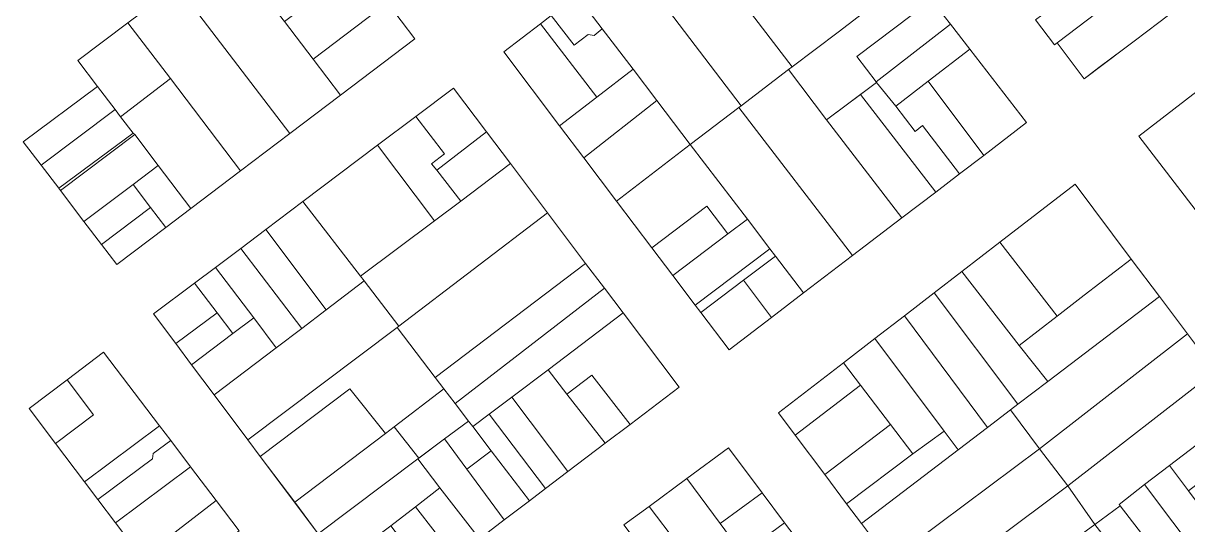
# Model space of a CAD drawing. Header units: metres. Extents: x 3873 to 16340, y -5213 to 3289.
# Drawn here: x 3877.4 to 4250.5, y 668.6 to 829.2 of the extents above; entities that cross this region are included whole.
import ezdxf

# ---------------------------------------------------------------- set-up
doc = ezdxf.new("R2010")
doc.units = ezdxf.units.M
doc.layers.add('CONTEXTO-MANZANAS', color=8, linetype='Continuous', lineweight=0, plot=False)
doc.layers.add('CONTEXTO-PARCELAS', color=9, linetype='Continuous', lineweight=0, plot=False)

msp = doc.modelspace()

# ---------------------------------------------------------------- linework, layer by layer
at = {"layer": 'CONTEXTO-MANZANAS'}
for points in [[(4168.33, 836.75), (4174.47, 828.95), (4180.63, 820.98), (4198.79, 797.45), (4185.13, 786.92), (4177.38, 780.95), (4169.75, 775.13), (4158.88, 766.92), (4143.1, 754.85), (4127.35, 742.82), (4117.13, 735.01), (4103.5, 724.57), (4094.48, 736.53), (4092.7, 738.88), (4085.49, 748.41), (4078.82, 757.26), (4067.47, 772.29), (4056.97, 786.17), (4049.22, 796.42), (4031.35, 820.1), (4043.13, 829.1), (4046.57, 831.76)], [(4241.24, 829.51), (4233.25, 823.5), (4229.85, 820.95), (4221.97, 815.01), (4217.27, 811.47), (4208.63, 822.97), (4207.82, 822.35), (4201.72, 830.38)], [(4278.22, 826.54), (4293.35, 806.6), (4301.32, 796.1), (4308.44, 786.7), (4317.25, 775.1), (4325.5, 764.2), (4334.07, 752.92), (4350.75, 730.92), (4339.66, 722.35), (4307.85, 697.82), (4301.57, 706.04), (4296.25, 712.95), (4290.78, 720.04), (4282.28, 731.17), (4275.82, 739.57), (4271.28, 745.49), (4265.22, 753.39), (4234.82, 793.04), (4260.94, 813.2), (4278.22, 826.54)], [(3971.85, 665.67), (3964.25, 675.82), (3953.29, 690.48), (3949.35, 695.73), (3938.57, 710.14), (3931.35, 719.79), (3926.25, 726.64), (3919.16, 736.1), (3932.25, 745.95), (3938.97, 751.01), (3947.07, 757.1), (3955.16, 763.2), (3967, 772.1), (3990.94, 790.13), (4003.16, 799.32), (4015.29, 808.45)], [(4015.29, 808.45), (4025.85, 794.45), (4033.54, 784.26), (4045.38, 768.51), (4057.57, 752.32), (4063.63, 744.39), (4069.63, 736.42), (4087.5, 712.6), (4071.82, 700.7), (4063.85, 694.67), (4051.91, 685.6), (4044.75, 680.17), (4039.57, 676.23), (4031.5, 670.1), (4023.54, 664.04)], [(4190.22, 759.07), (4214.35, 777.7), (4226.38, 761.7), (4232.38, 753.7), (4241.38, 741.7), (4250.41, 729.73), (4259.41, 717.73)], [(4254.78, 657.32), (4246.85, 651.2), (4238.94, 645.1), (4231.03, 639.01), (4223.13, 632.92), (4215.19, 626.79), (4207.1, 620.57), (4191.41, 608.45), (4178.97, 625.04), (4172.94, 633.04), (4164.01, 645.06), (4154.94, 657.01), (4145.94, 668.98), (4141.19, 675.29), (4134.16, 684.64), (4124.66, 697.29), (4119.32, 704.39), (4140.16, 720.48), (4150.19, 728.23), (4159.72, 735.54), (4169.22, 742.89), (4178.04, 749.7), (4190.22, 759.07)], [(4069.86, 668.49), (4077.91, 674.45), (4089.97, 683.39), (4103.29, 693.23)], [(4103.29, 693.23), (4114.1, 678.82), (4121.32, 669.23), (4126.1, 662.85)]]:
    msp.add_lwpolyline(points, dxfattribs=at)
at = {"layer": 'CONTEXTO-PARCELAS'}
for points in [[(4087.32, 862.88), (4105.76, 838.76), (4123.72, 815.26), (4122.55, 814.37), (4107.35, 802.76), (4071.1, 850.51), (4087.32, 862.88)], [(4087.32, 862.88), (4105.76, 838.76), (4123.72, 815.26), (4122.55, 814.37), (4107.35, 802.76), (4071.1, 850.51), (4087.32, 862.88)], [(4162.29, 844.73), (4138.52, 826.41), (4123.72, 815.26), (4105.76, 838.76), (4120.23, 850.08), (4129.34, 838.26), (4153.22, 856.45), (4162.29, 844.73)], [(4162.29, 844.73), (4138.52, 826.41), (4123.72, 815.26), (4105.76, 838.76), (4120.23, 850.08), (4129.34, 838.26), (4153.22, 856.45), (4162.29, 844.73)], [(4201.72, 830.38), (4203.69, 831.88), (4201.94, 834.23), (4229.32, 855.26), (4237.28, 844.76), (4232.51, 841.13), (4224.55, 835.07), (4208.63, 822.97), (4207.82, 822.35), (4201.72, 830.38)], [(4201.72, 830.38), (4203.69, 831.88), (4201.94, 834.23), (4229.32, 855.26), (4237.28, 844.76), (4232.51, 841.13), (4224.55, 835.07), (4208.63, 822.97), (4207.82, 822.35), (4201.72, 830.38)], [(4201.72, 830.38), (4203.69, 831.88), (4201.94, 834.23), (4229.32, 855.26), (4237.28, 844.76), (4232.51, 841.13), (4224.55, 835.07), (4208.63, 822.97), (4207.82, 822.35), (4201.72, 830.38)], [(3962.82, 793.92), (3926.71, 841.23), (3934.71, 847.24), (3942.97, 853.45), (3951.94, 841.67), (3956.75, 835.38), (3961.07, 829.76), (3970.25, 817.7), (3979.04, 806.2), (3962.82, 793.92)], [(3962.82, 793.92), (3926.71, 841.23), (3934.71, 847.24), (3942.97, 853.45), (3951.94, 841.67), (3956.75, 835.38), (3961.07, 829.76), (3970.25, 817.7), (3979.04, 806.2), (3962.82, 793.92)], [(3984.91, 847.7), (3994.04, 835.73), (3970.25, 817.7), (3961.07, 829.76), (3984.91, 847.7)], [(3984.91, 847.7), (3994.04, 835.73), (3970.25, 817.7), (3961.07, 829.76), (3984.91, 847.7)], [(4107.35, 802.76), (4106.63, 802.26), (4091.1, 790.35), (4080.38, 804.45), (4072.75, 814.48), (4062.88, 827.48), (4054.82, 838.07), (4071.1, 850.51), (4107.35, 802.76)], [(4107.35, 802.76), (4106.63, 802.26), (4091.1, 790.35), (4080.38, 804.45), (4072.75, 814.48), (4062.88, 827.48), (4054.82, 838.07), (4071.1, 850.51), (4107.35, 802.76)], [(4162.29, 844.73), (4168.33, 836.75), (4144.44, 818.6), (4150.6, 810.47), (4150.74, 810.3), (4134.76, 798.25), (4122.55, 814.37), (4123.72, 815.26), (4138.52, 826.41), (4162.29, 844.73)], [(4162.29, 844.73), (4168.33, 836.75), (4144.44, 818.6), (4150.6, 810.47), (4150.74, 810.3), (4134.76, 798.25), (4122.55, 814.37), (4123.72, 815.26), (4138.52, 826.41), (4162.29, 844.73)], [(4208.63, 822.97), (4224.55, 835.07), (4232.51, 841.13), (4237.28, 844.76), (4246.1, 833.17), (4241.24, 829.51), (4233.25, 823.5), (4229.85, 820.95), (4217.27, 811.47), (4208.63, 822.97)], [(4208.63, 822.97), (4224.55, 835.07), (4232.51, 841.13), (4237.28, 844.76), (4246.1, 833.17), (4241.24, 829.51), (4233.25, 823.5), (4229.85, 820.95), (4217.27, 811.47), (4208.63, 822.97)], [(4208.63, 822.97), (4224.55, 835.07), (4232.51, 841.13), (4237.28, 844.76), (4246.1, 833.17), (4241.24, 829.51), (4233.25, 823.5), (4229.85, 820.95), (4217.27, 811.47), (4208.63, 822.97)], [(3926.71, 841.23), (3962.82, 793.92), (3947.04, 781.98), (3924.54, 811.51), (3910.91, 829.35), (3926.71, 841.23)], [(3926.71, 841.23), (3962.82, 793.92), (3947.04, 781.98), (3924.54, 811.51), (3910.91, 829.35), (3926.71, 841.23)], [(3979.04, 806.2), (3970.25, 817.7), (3994.04, 835.73), (4002.82, 824.2), (3979.04, 806.2)], [(3979.04, 806.2), (3970.25, 817.7), (3994.04, 835.73), (4002.82, 824.2), (3979.04, 806.2)], [(4046.57, 831.76), (4054.82, 838.07), (4062.88, 827.48), (4060.35, 825.32), (4058.41, 825.63), (4053.85, 822.17), (4046.57, 831.76)], [(4046.57, 831.76), (4054.82, 838.07), (4062.88, 827.48), (4060.35, 825.32), (4058.41, 825.63), (4053.85, 822.17), (4046.57, 831.76)], [(4168.33, 836.75), (4174.47, 828.95), (4150.6, 810.47), (4144.44, 818.6), (4168.33, 836.75)], [(4168.33, 836.75), (4174.47, 828.95), (4150.6, 810.47), (4144.44, 818.6), (4168.33, 836.75)], [(3894.85, 817.29), (3910.91, 829.35), (3924.54, 811.51), (3908.6, 799.29), (3906.88, 801.57), (3901.19, 809.01), (3894.85, 817.29)], [(3894.85, 817.29), (3910.91, 829.35), (3924.54, 811.51), (3908.6, 799.29), (3906.88, 801.57), (3901.19, 809.01), (3894.85, 817.29)], [(4049.22, 796.42), (4031.35, 820.1), (4043.13, 829.1), (4061.16, 805.6), (4049.22, 796.42)], [(4049.22, 796.42), (4031.35, 820.1), (4043.13, 829.1), (4061.16, 805.6), (4049.22, 796.42)], [(4043.13, 829.1), (4046.57, 831.76), (4053.85, 822.17), (4058.41, 825.63), (4060.35, 825.32), (4062.88, 827.48), (4072.75, 814.48), (4061.16, 805.6), (4043.13, 829.1)], [(4043.13, 829.1), (4046.57, 831.76), (4053.85, 822.17), (4058.41, 825.63), (4060.35, 825.32), (4062.88, 827.48), (4072.75, 814.48), (4061.16, 805.6), (4043.13, 829.1)], [(4180.63, 820.98), (4167.32, 810.7), (4156.94, 802.63), (4150.74, 810.3), (4150.6, 810.47), (4174.47, 828.95), (4180.63, 820.98)], [(4180.63, 820.98), (4167.32, 810.7), (4156.94, 802.63), (4150.74, 810.3), (4150.6, 810.47), (4174.47, 828.95), (4180.63, 820.98)], [(4167.32, 810.7), (4180.63, 820.98), (4198.79, 797.45), (4185.13, 786.92), (4167.32, 810.7)], [(4167.32, 810.7), (4180.63, 820.98), (4198.79, 797.45), (4185.13, 786.92), (4167.32, 810.7)], [(4056.97, 786.17), (4049.22, 796.42), (4061.16, 805.6), (4072.75, 814.48), (4080.38, 804.45), (4056.97, 786.17)], [(4056.97, 786.17), (4049.22, 796.42), (4061.16, 805.6), (4072.75, 814.48), (4080.38, 804.45), (4056.97, 786.17)], [(4143.1, 754.85), (4106.63, 802.26), (4107.35, 802.76), (4122.55, 814.37), (4134.76, 798.25), (4158.88, 766.92), (4143.1, 754.85)], [(4143.1, 754.85), (4106.63, 802.26), (4107.35, 802.76), (4122.55, 814.37), (4134.76, 798.25), (4158.88, 766.92), (4143.1, 754.85)], [(3931.04, 769.89), (3920.63, 783.64), (3913.1, 793.6), (3912.63, 794.01), (3908.6, 799.29), (3924.54, 811.51), (3947.04, 781.98), (3931.04, 769.89)], [(3931.04, 769.89), (3920.63, 783.64), (3913.1, 793.6), (3912.63, 794.01), (3908.6, 799.29), (3924.54, 811.51), (3947.04, 781.98), (3931.04, 769.89)], [(4165.49, 796.44), (4177.38, 780.95), (4169.75, 775.13), (4145.59, 806.42), (4150.74, 810.3), (4156.94, 802.63), (4163.1, 794.61), (4165.49, 796.44)], [(4165.49, 796.44), (4177.38, 780.95), (4169.75, 775.13), (4145.59, 806.42), (4150.74, 810.3), (4156.94, 802.63), (4163.1, 794.61), (4165.49, 796.44)], [(4177.38, 780.95), (4165.49, 796.44), (4163.1, 794.61), (4156.94, 802.63), (4167.32, 810.7), (4185.13, 786.92), (4177.38, 780.95)], [(4177.38, 780.95), (4165.49, 796.44), (4163.1, 794.61), (4156.94, 802.63), (4167.32, 810.7), (4185.13, 786.92), (4177.38, 780.95)], [(4265.22, 753.39), (4234.82, 793.04), (4260.94, 813.2), (4276.19, 793.42), (4284.13, 783.13), (4291.47, 773.6), (4286.63, 769.95), (4282.6, 766.76), (4265.22, 753.39)], [(4265.22, 753.39), (4234.82, 793.04), (4260.94, 813.2), (4276.19, 793.42), (4284.13, 783.13), (4291.47, 773.6), (4286.63, 769.95), (4282.6, 766.76), (4265.22, 753.39)], [(4265.22, 753.39), (4234.82, 793.04), (4260.94, 813.2), (4276.19, 793.42), (4284.13, 783.13), (4291.47, 773.6), (4286.63, 769.95), (4282.6, 766.76), (4265.22, 753.39)], [(3877.41, 791.26), (3901.19, 809.01), (3906.88, 801.57), (3883.1, 783.79), (3877.41, 791.26)], [(3877.41, 791.26), (3901.19, 809.01), (3906.88, 801.57), (3883.1, 783.79), (3877.41, 791.26)], [(4003.16, 799.32), (4015.29, 808.45), (4025.85, 794.45), (4009.85, 782.14), (4008.22, 784.2), (4012.32, 787.35), (4003.16, 799.32)], [(4003.16, 799.32), (4015.29, 808.45), (4025.85, 794.45), (4009.85, 782.14), (4008.22, 784.2), (4012.32, 787.35), (4003.16, 799.32)], [(4145.59, 806.42), (4169.75, 775.13), (4158.88, 766.92), (4134.76, 798.25), (4145.59, 806.42)], [(4145.59, 806.42), (4169.75, 775.13), (4158.88, 766.92), (4134.76, 798.25), (4145.59, 806.42)], [(4067.47, 772.29), (4056.97, 786.17), (4080.38, 804.45), (4091.1, 790.35), (4067.47, 772.29)], [(4067.47, 772.29), (4056.97, 786.17), (4080.38, 804.45), (4091.1, 790.35), (4067.47, 772.29)], [(4109.4, 766.52), (4091.1, 790.35), (4106.63, 802.26), (4143.1, 754.85), (4127.35, 742.82), (4118.4, 754.65), (4116.62, 757), (4109.4, 766.52)], [(4109.4, 766.52), (4091.1, 790.35), (4106.63, 802.26), (4143.1, 754.85), (4127.35, 742.82), (4118.4, 754.65), (4116.62, 757), (4109.4, 766.52)], [(3888.75, 776.39), (3883.1, 783.79), (3906.88, 801.57), (3908.6, 799.29), (3912.63, 794.01), (3888.75, 776.39)], [(3888.75, 776.39), (3883.1, 783.79), (3906.88, 801.57), (3908.6, 799.29), (3912.63, 794.01), (3888.75, 776.39)], [(4009.16, 765.98), (3990.94, 790.13), (4003.16, 799.32), (4012.32, 787.35), (4008.22, 784.2), (4009.85, 782.14), (4017.54, 772.26), (4009.16, 765.98)], [(4009.16, 765.98), (3990.94, 790.13), (4003.16, 799.32), (4012.32, 787.35), (4008.22, 784.2), (4009.85, 782.14), (4017.54, 772.26), (4009.16, 765.98)], [(3889.29, 775.7), (3888.75, 776.39), (3912.63, 794.01), (3913.1, 793.6), (3889.29, 775.7)], [(3889.29, 775.7), (3888.75, 776.39), (3912.63, 794.01), (3913.1, 793.6), (3889.29, 775.7)], [(3889.29, 775.7), (3913.1, 793.6), (3920.63, 783.64), (3912.63, 777.6), (3896.85, 765.76), (3889.29, 775.7)], [(3889.29, 775.7), (3913.1, 793.6), (3920.63, 783.64), (3912.63, 777.6), (3896.85, 765.76), (3889.29, 775.7)], [(4017.54, 772.26), (4009.85, 782.14), (4025.85, 794.45), (4033.54, 784.26), (4017.54, 772.26)], [(4017.54, 772.26), (4009.85, 782.14), (4025.85, 794.45), (4033.54, 784.26), (4017.54, 772.26)], [(3967, 772.1), (3990.94, 790.13), (4009.16, 765.98), (3985.41, 748.2), (3967, 772.1)], [(3967, 772.1), (3990.94, 790.13), (4009.16, 765.98), (3985.41, 748.2), (3967, 772.1)], [(4078.82, 757.26), (4067.47, 772.29), (4091.1, 790.35), (4109.4, 766.52), (4103.12, 761.76), (4096.41, 770.67), (4078.82, 757.26)], [(4078.82, 757.26), (4067.47, 772.29), (4091.1, 790.35), (4109.4, 766.52), (4103.12, 761.76), (4096.41, 770.67), (4078.82, 757.26)], [(3918.19, 770.26), (3912.63, 777.6), (3920.63, 783.64), (3931.04, 769.89), (3923.04, 763.85), (3918.19, 770.26)], [(3918.19, 770.26), (3912.63, 777.6), (3920.63, 783.64), (3931.04, 769.89), (3923.04, 763.85), (3918.19, 770.26)], [(3986.57, 746.7), (3985.41, 748.2), (4009.16, 765.98), (4017.54, 772.26), (4033.54, 784.26), (4045.38, 768.51), (3997.72, 732.2), (3986.57, 746.7)], [(3986.57, 746.7), (3985.41, 748.2), (4009.16, 765.98), (4017.54, 772.26), (4033.54, 784.26), (4045.38, 768.51), (3997.72, 732.2), (3986.57, 746.7)], [(3896.85, 765.76), (3912.63, 777.6), (3918.19, 770.26), (3902.5, 758.35), (3896.85, 765.76)], [(3896.85, 765.76), (3912.63, 777.6), (3918.19, 770.26), (3902.5, 758.35), (3896.85, 765.76)], [(4214.35, 777.7), (4226.38, 761.7), (4232.38, 753.7), (4217.29, 742.07), (4208.63, 735.39), (4190.22, 759.07), (4214.35, 777.7)], [(4214.35, 777.7), (4226.38, 761.7), (4232.38, 753.7), (4217.29, 742.07), (4208.63, 735.39), (4190.22, 759.07), (4214.35, 777.7)], [(3907.35, 751.98), (3902.5, 758.35), (3918.19, 770.26), (3923.04, 763.85), (3907.35, 751.98)], [(3907.35, 751.98), (3902.5, 758.35), (3918.19, 770.26), (3923.04, 763.85), (3907.35, 751.98)], [(3955.16, 763.2), (3967, 772.1), (3985.41, 748.2), (3986.57, 746.7), (3974.41, 737.42), (3955.16, 763.2)], [(3955.16, 763.2), (3967, 772.1), (3985.41, 748.2), (3986.57, 746.7), (3974.41, 737.42), (3955.16, 763.2)], [(3997.16, 731.79), (3997.72, 732.2), (4045.38, 768.51), (4057.57, 752.32), (4009.38, 715.76), (3997.16, 731.79)], [(3997.16, 731.79), (3997.72, 732.2), (4045.38, 768.51), (4057.57, 752.32), (4009.38, 715.76), (3997.16, 731.79)], [(4078.82, 757.26), (4096.41, 770.67), (4103.12, 761.76), (4085.49, 748.41), (4078.82, 757.26)], [(4078.82, 757.26), (4096.41, 770.67), (4103.12, 761.76), (4085.49, 748.41), (4078.82, 757.26)], [(4116.62, 757), (4092.7, 738.88), (4085.49, 748.41), (4103.12, 761.76), (4109.4, 766.52), (4116.62, 757)], [(4116.62, 757), (4092.7, 738.88), (4085.49, 748.41), (4103.12, 761.76), (4109.4, 766.52), (4116.62, 757)], [(3966.6, 731.48), (3947.07, 757.1), (3955.16, 763.2), (3974.41, 737.42), (3966.6, 731.48)], [(3966.6, 731.48), (3947.07, 757.1), (3955.16, 763.2), (3974.41, 737.42), (3966.6, 731.48)], [(4178.04, 749.7), (4190.22, 759.07), (4208.63, 735.39), (4196.5, 726.04), (4178.04, 749.7)], [(4178.04, 749.7), (4190.22, 759.07), (4208.63, 735.39), (4196.5, 726.04), (4178.04, 749.7)], [(3938.97, 751.01), (3947.07, 757.1), (3966.6, 731.48), (3958.44, 725.26), (3951.22, 734.82), (3938.97, 751.01)], [(3938.97, 751.01), (3947.07, 757.1), (3966.6, 731.48), (3958.44, 725.26), (3951.22, 734.82), (3938.97, 751.01)], [(4116.62, 757), (4118.4, 754.65), (4108.18, 746.91), (4094.48, 736.53), (4092.7, 738.88), (4116.62, 757)], [(4116.62, 757), (4118.4, 754.65), (4108.18, 746.91), (4094.48, 736.53), (4092.7, 738.88), (4116.62, 757)], [(4108.18, 746.91), (4118.4, 754.65), (4127.35, 742.82), (4117.13, 735.01), (4108.18, 746.91)], [(4108.18, 746.91), (4118.4, 754.65), (4127.35, 742.82), (4117.13, 735.01), (4108.18, 746.91)], [(4196.5, 726.04), (4208.63, 735.39), (4217.29, 742.07), (4232.38, 753.7), (4241.38, 741.7), (4205.6, 714.42), (4196.5, 726.04)], [(4196.5, 726.04), (4208.63, 735.39), (4217.29, 742.07), (4232.38, 753.7), (4241.38, 741.7), (4205.6, 714.42), (4196.5, 726.04)], [(3944.57, 729.79), (3939.5, 736.45), (3932.25, 745.95), (3938.97, 751.01), (3951.22, 734.82), (3944.57, 729.79)], [(3944.57, 729.79), (3939.5, 736.45), (3932.25, 745.95), (3938.97, 751.01), (3951.22, 734.82), (3944.57, 729.79)], [(4015.75, 707.39), (4012.12, 712.1), (4009.38, 715.76), (4057.57, 752.32), (4063.63, 744.39), (4015.75, 707.39)], [(4015.75, 707.39), (4012.12, 712.1), (4009.38, 715.76), (4057.57, 752.32), (4063.63, 744.39), (4015.75, 707.39)], [(3949.35, 695.73), (3938.57, 710.14), (3958.44, 725.26), (3966.6, 731.48), (3974.41, 737.42), (3986.57, 746.7), (3997.72, 732.2), (3997.16, 731.79), (3949.35, 695.73)], [(3949.35, 695.73), (3938.57, 710.14), (3958.44, 725.26), (3966.6, 731.48), (3974.41, 737.42), (3986.57, 746.7), (3997.72, 732.2), (3997.16, 731.79), (3949.35, 695.73)], [(4108.18, 746.91), (4117.13, 735.01), (4103.5, 724.57), (4094.48, 736.53), (4108.18, 746.91)], [(4108.18, 746.91), (4117.13, 735.01), (4103.5, 724.57), (4094.48, 736.53), (4108.18, 746.91)], [(4169.22, 742.89), (4178.04, 749.7), (4196.5, 726.04), (4205.6, 714.42), (4196.07, 707.17), (4169.22, 742.89)], [(4169.22, 742.89), (4178.04, 749.7), (4196.5, 726.04), (4205.6, 714.42), (4196.07, 707.17), (4169.22, 742.89)], [(3919.16, 736.1), (3932.25, 745.95), (3939.5, 736.45), (3926.25, 726.64), (3919.16, 736.1)], [(3919.16, 736.1), (3932.25, 745.95), (3939.5, 736.45), (3926.25, 726.64), (3919.16, 736.1)], [(4069.63, 736.42), (4045.54, 718.17), (4033.94, 709.39), (4026.69, 704.01), (4021.38, 700.04), (4020.04, 701.79), (4015.75, 707.39), (4063.63, 744.39), (4069.63, 736.42)], [(4069.63, 736.42), (4045.54, 718.17), (4033.94, 709.39), (4026.69, 704.01), (4021.38, 700.04), (4020.04, 701.79), (4015.75, 707.39), (4063.63, 744.39), (4069.63, 736.42)], [(4169.22, 742.89), (4196.07, 707.17), (4193.66, 705.35), (4186.32, 699.73), (4159.72, 735.54), (4169.22, 742.89)], [(4169.22, 742.89), (4196.07, 707.17), (4193.66, 705.35), (4186.32, 699.73), (4159.72, 735.54), (4169.22, 742.89)], [(4196.07, 707.17), (4205.6, 714.42), (4241.38, 741.7), (4250.41, 729.73), (4202.99, 692.94), (4193.66, 705.35), (4196.07, 707.17)], [(4196.07, 707.17), (4205.6, 714.42), (4241.38, 741.7), (4250.41, 729.73), (4202.99, 692.94), (4193.66, 705.35), (4196.07, 707.17)], [(3926.25, 726.64), (3939.5, 736.45), (3944.57, 729.79), (3931.35, 719.79), (3926.25, 726.64)], [(3926.25, 726.64), (3939.5, 736.45), (3944.57, 729.79), (3931.35, 719.79), (3926.25, 726.64)], [(4059.54, 716.48), (4051.57, 710.42), (4045.54, 718.17), (4069.63, 736.42), (4087.5, 712.6), (4071.82, 700.7), (4059.54, 716.48)], [(4059.54, 716.48), (4051.57, 710.42), (4045.54, 718.17), (4069.63, 736.42), (4087.5, 712.6), (4071.82, 700.7), (4059.54, 716.48)], [(4176.97, 692.6), (4172.47, 698.6), (4150.19, 728.23), (4159.72, 735.54), (4186.32, 699.73), (4176.97, 692.6)], [(4176.97, 692.6), (4172.47, 698.6), (4150.19, 728.23), (4159.72, 735.54), (4186.32, 699.73), (4176.97, 692.6)], [(3931.35, 719.79), (3944.57, 729.79), (3951.22, 734.82), (3958.44, 725.26), (3938.57, 710.14), (3931.35, 719.79)], [(3931.35, 719.79), (3944.57, 729.79), (3951.22, 734.82), (3958.44, 725.26), (3938.57, 710.14), (3931.35, 719.79)], [(3953.29, 690.48), (3949.35, 695.73), (3997.16, 731.79), (4009.38, 715.76), (4012.12, 712.1), (3996.23, 699.95), (3993.46, 697.83), (3982.07, 712.14), (3953.29, 690.48)], [(3953.29, 690.48), (3949.35, 695.73), (3997.16, 731.79), (4009.38, 715.76), (4012.12, 712.1), (3996.23, 699.95), (3993.46, 697.83), (3982.07, 712.14), (3953.29, 690.48)], [(4162.41, 691.26), (4155.22, 700.7), (4145.66, 713.26), (4140.16, 720.48), (4150.19, 728.23), (4172.47, 698.6), (4162.41, 691.26)], [(4162.41, 691.26), (4155.22, 700.7), (4145.66, 713.26), (4140.16, 720.48), (4150.19, 728.23), (4172.47, 698.6), (4162.41, 691.26)], [(4202.99, 692.94), (4250.41, 729.73), (4259.41, 717.73), (4212.06, 680.99), (4202.99, 692.94)], [(4202.99, 692.94), (4250.41, 729.73), (4259.41, 717.73), (4212.06, 680.99), (4202.99, 692.94)], [(3897, 682.29), (3887.72, 694.57), (3899.94, 703.76), (3891.5, 715.04), (3903.16, 723.89), (3921.04, 700.26), (3897, 682.29)], [(3897, 682.29), (3887.72, 694.57), (3899.94, 703.76), (3891.5, 715.04), (3903.16, 723.89), (3921.04, 700.26), (3897, 682.29)], [(3897, 682.29), (3887.72, 694.57), (3899.94, 703.76), (3891.5, 715.04), (3903.16, 723.89), (3921.04, 700.26), (3897, 682.29)], [(4119.32, 704.39), (4140.16, 720.48), (4145.66, 713.26), (4124.66, 697.29), (4119.32, 704.39)], [(4119.32, 704.39), (4140.16, 720.48), (4145.66, 713.26), (4124.66, 697.29), (4119.32, 704.39)], [(4051.91, 685.6), (4033.94, 709.39), (4045.54, 718.17), (4051.57, 710.42), (4063.85, 694.67), (4051.91, 685.6)], [(4051.91, 685.6), (4033.94, 709.39), (4045.54, 718.17), (4051.57, 710.42), (4063.85, 694.67), (4051.91, 685.6)], [(4063.85, 694.67), (4051.57, 710.42), (4059.54, 716.48), (4071.82, 700.7), (4063.85, 694.67)], [(4063.85, 694.67), (4051.57, 710.42), (4059.54, 716.48), (4071.82, 700.7), (4063.85, 694.67)], [(4228.47, 675.07), (4228.82, 674.64), (4220.72, 668.67), (4212.06, 680.99), (4259.41, 717.73), (4268.44, 705.73), (4244.57, 687.57), (4236.6, 681.51), (4228.47, 675.07)], [(4228.47, 675.07), (4228.82, 674.64), (4220.72, 668.67), (4212.06, 680.99), (4259.41, 717.73), (4268.44, 705.73), (4244.57, 687.57), (4236.6, 681.51), (4228.47, 675.07)], [(3887.72, 694.57), (3879.25, 705.76), (3891.5, 715.04), (3899.94, 703.76), (3887.72, 694.57)], [(3887.72, 694.57), (3879.25, 705.76), (3891.5, 715.04), (3899.94, 703.76), (3887.72, 694.57)], [(3887.72, 694.57), (3879.25, 705.76), (3891.5, 715.04), (3899.94, 703.76), (3887.72, 694.57)], [(4145.66, 713.26), (4155.22, 700.7), (4134.16, 684.64), (4124.66, 697.29), (4145.66, 713.26)], [(4145.66, 713.26), (4155.22, 700.7), (4134.16, 684.64), (4124.66, 697.29), (4145.66, 713.26)], [(3964.38, 675.75), (3953.29, 690.48), (3982.07, 712.14), (3993.46, 697.83), (3964.38, 675.75)], [(3964.38, 675.75), (3953.29, 690.48), (3982.07, 712.14), (3993.46, 697.83), (3964.38, 675.75)], [(4004.17, 689.92), (3996.23, 699.95), (4012.12, 712.1), (4015.75, 707.39), (4020.04, 701.79), (4012.38, 696.07), (4004.17, 689.92)], [(4004.17, 689.92), (3996.23, 699.95), (4012.12, 712.1), (4015.75, 707.39), (4020.04, 701.79), (4012.38, 696.07), (4004.17, 689.92)], [(4044.75, 680.17), (4026.69, 704.01), (4033.94, 709.39), (4051.91, 685.6), (4044.75, 680.17)], [(4044.75, 680.17), (4026.69, 704.01), (4033.94, 709.39), (4051.91, 685.6), (4044.75, 680.17)], [(4145.94, 668.98), (4176.97, 692.6), (4186.32, 699.73), (4193.66, 705.35), (4202.99, 692.94), (4154.94, 657.01), (4145.94, 668.98)], [(4145.94, 668.98), (4176.97, 692.6), (4186.32, 699.73), (4193.66, 705.35), (4202.99, 692.94), (4154.94, 657.01), (4145.94, 668.98)], [(4244.57, 687.57), (4268.44, 705.73), (4274.44, 697.73), (4250.69, 679.42), (4244.57, 687.57)], [(4244.57, 687.57), (4268.44, 705.73), (4274.44, 697.73), (4250.69, 679.42), (4244.57, 687.57)], [(4027.33, 692.25), (4019.55, 686.33), (4012.38, 696.07), (4020.04, 701.79), (4021.38, 700.04), (4027.33, 692.25)], [(4027.33, 692.25), (4019.55, 686.33), (4012.38, 696.07), (4020.04, 701.79), (4021.38, 700.04), (4027.33, 692.25)], [(4039.57, 676.23), (4027.33, 692.25), (4021.38, 700.04), (4026.69, 704.01), (4044.75, 680.17), (4039.57, 676.23)], [(4039.57, 676.23), (4027.33, 692.25), (4021.38, 700.04), (4026.69, 704.01), (4044.75, 680.17), (4039.57, 676.23)], [(3897, 682.29), (3921.04, 700.26), (3924.63, 695.6), (3919, 691.42), (3918.79, 689.7), (3901.25, 676.7), (3897, 682.29)], [(3897, 682.29), (3921.04, 700.26), (3924.63, 695.6), (3919, 691.42), (3918.79, 689.7), (3901.25, 676.7), (3897, 682.29)], [(3897, 682.29), (3921.04, 700.26), (3924.63, 695.6), (3919, 691.42), (3918.79, 689.7), (3901.25, 676.7), (3897, 682.29)], [(3964.38, 675.75), (3993.46, 697.83), (3996.23, 699.95), (4004.17, 689.92), (4003.79, 689.64), (3971.85, 665.67), (3964.38, 675.75)], [(3964.38, 675.75), (3993.46, 697.83), (3996.23, 699.95), (4004.17, 689.92), (4003.79, 689.64), (3971.85, 665.67), (3964.38, 675.75)], [(4134.16, 684.64), (4155.22, 700.7), (4162.41, 691.26), (4141.19, 675.29), (4134.16, 684.64)], [(4134.16, 684.64), (4155.22, 700.7), (4162.41, 691.26), (4141.19, 675.29), (4134.16, 684.64)], [(4141.19, 675.29), (4162.41, 691.26), (4172.47, 698.6), (4176.97, 692.6), (4145.94, 668.98), (4141.19, 675.29)], [(4141.19, 675.29), (4162.41, 691.26), (4172.47, 698.6), (4176.97, 692.6), (4145.94, 668.98), (4141.19, 675.29)], [(3906.91, 669.2), (3901.25, 676.7), (3918.79, 689.7), (3919, 691.42), (3924.63, 695.6), (3931, 687.14), (3906.91, 669.2)], [(3906.91, 669.2), (3901.25, 676.7), (3918.79, 689.7), (3919, 691.42), (3924.63, 695.6), (3931, 687.14), (3906.91, 669.2)], [(3906.91, 669.2), (3901.25, 676.7), (3918.79, 689.7), (3919, 691.42), (3924.63, 695.6), (3931, 687.14), (3906.91, 669.2)], [(4003.79, 689.64), (4012.38, 696.07), (4019.55, 686.33), (4031.5, 670.1), (4023.54, 664.04), (4010.91, 680.42), (4003.79, 689.64)], [(4003.79, 689.64), (4012.38, 696.07), (4019.55, 686.33), (4031.5, 670.1), (4023.54, 664.04), (4010.91, 680.42), (4003.79, 689.64)], [(4031.5, 670.1), (4019.55, 686.33), (4027.33, 692.25), (4039.57, 676.23), (4031.5, 670.1)], [(4031.5, 670.1), (4019.55, 686.33), (4027.33, 692.25), (4039.57, 676.23), (4031.5, 670.1)], [(4103.29, 693.23), (4114.1, 678.82), (4100.69, 668.92), (4089.97, 683.39), (4103.29, 693.23)], [(4103.29, 693.23), (4114.1, 678.82), (4100.69, 668.92), (4089.97, 683.39), (4103.29, 693.23)], [(4202.99, 692.94), (4212.06, 680.99), (4164.01, 645.06), (4154.94, 657.01), (4202.99, 692.94)], [(4202.99, 692.94), (4212.06, 680.99), (4164.01, 645.06), (4154.94, 657.01), (4202.99, 692.94)], [(3906.91, 669.2), (3931, 687.14), (3939.16, 676.32), (3924.66, 665.14), (3915.41, 657.98), (3906.91, 669.2)], [(3906.91, 669.2), (3931, 687.14), (3939.16, 676.32), (3924.66, 665.14), (3915.41, 657.98), (3906.91, 669.2)], [(3906.91, 669.2), (3931, 687.14), (3939.16, 676.32), (3924.66, 665.14), (3915.41, 657.98), (3906.91, 669.2)], [(4003.79, 689.64), (4010.91, 680.42), (4003.1, 674.32), (3995.19, 668.17), (3979.07, 656.01), (3971.85, 665.67), (4003.79, 689.64)], [(4003.79, 689.64), (4010.91, 680.42), (4003.1, 674.32), (3995.19, 668.17), (3979.07, 656.01), (3971.85, 665.67), (4003.79, 689.64)], [(4244.57, 687.57), (4250.69, 679.42), (4256.69, 671.42), (4262.69, 663.42), (4254.78, 657.32), (4236.6, 681.51), (4244.57, 687.57)], [(4244.57, 687.57), (4250.69, 679.42), (4256.69, 671.42), (4262.69, 663.42), (4254.78, 657.32), (4236.6, 681.51), (4244.57, 687.57)], [(4077.91, 674.45), (4089.97, 683.39), (4100.69, 668.92), (4107.85, 659.26), (4096.04, 650.54), (4077.91, 674.45)], [(4077.91, 674.45), (4089.97, 683.39), (4100.69, 668.92), (4107.85, 659.26), (4096.04, 650.54), (4077.91, 674.45)], [(4015.69, 658.1), (4003.1, 674.32), (4010.91, 680.42), (4023.54, 664.04), (4015.69, 658.1)], [(4015.69, 658.1), (4003.1, 674.32), (4010.91, 680.42), (4023.54, 664.04), (4015.69, 658.1)], [(4164.01, 645.06), (4212.06, 680.99), (4220.72, 668.67), (4212.41, 662.54), (4204.63, 656.79), (4196.66, 651.07), (4172.94, 633.04), (4164.01, 645.06)], [(4164.01, 645.06), (4212.06, 680.99), (4220.72, 668.67), (4212.41, 662.54), (4204.63, 656.79), (4196.66, 651.07), (4172.94, 633.04), (4164.01, 645.06)], [(4228.82, 674.64), (4228.47, 675.07), (4236.6, 681.51), (4254.78, 657.32), (4246.85, 651.2), (4228.82, 674.64)], [(4228.82, 674.64), (4228.47, 675.07), (4236.6, 681.51), (4254.78, 657.32), (4246.85, 651.2), (4228.82, 674.64)], [(3915.41, 657.98), (3924.66, 665.14), (3939.16, 676.32), (3946.54, 666.57), (3922.5, 648.6), (3915.41, 657.98)], [(3915.41, 657.98), (3924.66, 665.14), (3939.16, 676.32), (3946.54, 666.57), (3922.5, 648.6), (3915.41, 657.98)], [(3915.41, 657.98), (3924.66, 665.14), (3939.16, 676.32), (3946.54, 666.57), (3922.5, 648.6), (3915.41, 657.98)], [(4107.85, 659.26), (4100.69, 668.92), (4114.1, 678.82), (4121.32, 669.23), (4107.85, 659.26)], [(4107.85, 659.26), (4100.69, 668.92), (4114.1, 678.82), (4121.32, 669.23), (4107.85, 659.26)], [(4003.1, 674.32), (4015.69, 658.1), (4007.66, 652.01), (4002.88, 658.2), (3995.19, 668.17), (4003.1, 674.32)], [(4003.1, 674.32), (4015.69, 658.1), (4007.66, 652.01), (4002.88, 658.2), (3995.19, 668.17), (4003.1, 674.32)], [(4069.86, 668.49), (4077.91, 674.45), (4096.04, 650.54), (4101.13, 643.79), (4108.44, 634.14), (4100.54, 628.07), (4069.86, 668.49)], [(4069.86, 668.49), (4077.91, 674.45), (4096.04, 650.54), (4101.13, 643.79), (4108.44, 634.14), (4100.54, 628.07), (4069.86, 668.49)], [(4238.94, 645.1), (4220.72, 668.67), (4228.82, 674.64), (4246.85, 651.2), (4238.94, 645.1)], [(4238.94, 645.1), (4220.72, 668.67), (4228.82, 674.64), (4246.85, 651.2), (4238.94, 645.1)], [(4101.13, 643.79), (4096.04, 650.54), (4107.85, 659.26), (4121.32, 669.23), (4126.1, 662.85), (4101.13, 643.79)], [(4101.13, 643.79), (4096.04, 650.54), (4107.85, 659.26), (4121.32, 669.23), (4126.1, 662.85), (4101.13, 643.79)], [(4212.41, 662.54), (4220.72, 668.67), (4238.94, 645.1), (4231.03, 639.01), (4212.41, 662.54)], [(4212.41, 662.54), (4220.72, 668.67), (4238.94, 645.1), (4231.03, 639.01), (4212.41, 662.54)]]:
    msp.add_lwpolyline(points, dxfattribs=at)

doc.saveas('drawing.dxf')
